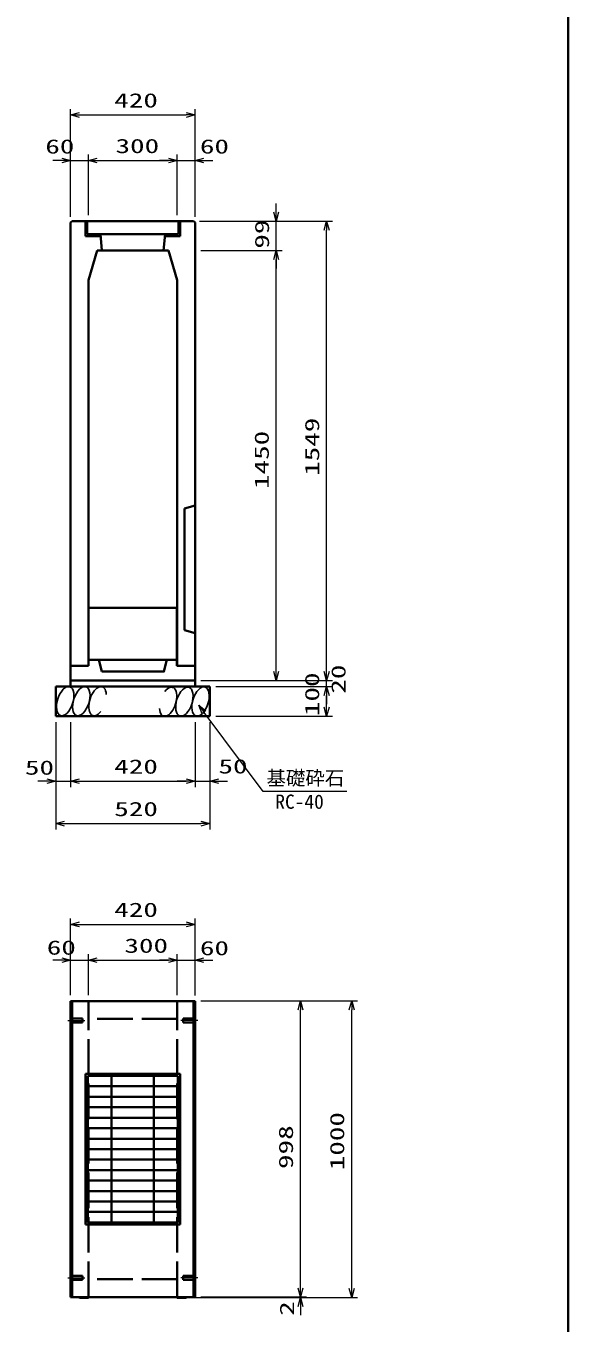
# Model space of a CAD drawing. Units: millimetres on the paper. Extents: x 15 to 1218, y 8 to 859.
# Drawn here: x 1126.9 to 1218.4, y 408.5 to 627.2 of the extents above; entities that cross this region are included whole.
import ezdxf
from ezdxf.enums import TextEntityAlignment as Align

# ---------------------------------------------------------------- set-up
doc = ezdxf.new("R2010")
doc.units = ezdxf.units.MM
doc.linetypes.add('DASHED', pattern=[7.5, 6, -1.5])
doc.linetypes.add('USER2', pattern=[18.5, 12, -1.5, 3.5, -1.5])
for name, color, linetype, lineweight in [('D-BMK（構造物基準線）', 2, 'USER2', 18), ('D-STR-DIM（寸法）', 7, 'Continuous', 13), ('D-STR-HTXT(基礎砕石-旗)', 7, 'Continuous', 13), ('D-STR-STRF(グリ)', 7, 'Continuous', 25), ('D-STR（構造物）', 1, 'Continuous', 35)]:
    doc.layers.add(name, color=color, linetype=linetype, lineweight=lineweight)
doc.styles.add('ＭＳ ゴシック', font='')
doc.styles.get('ＭＳ ゴシック').set_extended_font_data('MS Gothic')

# ---------------------------------------------------------------- blocks, each defined once
blk = doc.blocks.new('_Open30')
at = {"color": 7, "linetype": 'Continuous', "lineweight": 13}
for p, q in [((-1, 0.2679), (0, 0)), ((0, 0), (-1, -0.2679)), ((0, 0), (-1, 0))]:
    blk.add_line(p, q, dxfattribs=at)

msp = doc.modelspace()

# ---------------------------------------------------------------- linework, layer by layer
at = {"layer": 'D-BMK（構造物基準線）'}
for p, q in [((1133.962, 459.545), (1136.812, 459.545)), ((1155.886, 459.545), (1153.037, 459.545)), ((1133.962, 416.145), (1136.812, 416.145)), ((1155.886, 416.145), (1153.037, 416.145))]:
    msp.add_line(p, q, dxfattribs=at)
at = {"layer": 'D-STR-DIM（寸法）'}
for p, q in [((1134.424, 605.524), (1134.424, 613.214)), ((1155.424, 605.524), (1155.424, 613.214)), ((1135.924, 612.214), (1153.924, 612.214)), ((1132.924, 604.524), (1131.424, 604.524)), ((1134.424, 595.06), (1134.424, 605.524)), ((1134.424, 604.524), (1137.424, 604.524)), ((1137.424, 595.305), (1137.424, 605.524)), ((1137.424, 595.305), (1137.424, 605.524)), ((1138.924, 604.524), (1140.424, 604.524)), ((1138.924, 604.524), (1150.924, 604.524)), ((1150.924, 604.524), (1149.424, 604.524)), ((1152.424, 595.305), (1152.424, 605.524)), ((1152.424, 595.305), (1152.424, 605.524)), ((1152.424, 604.524), (1155.424, 604.524)), ((1155.424, 595.06), (1155.424, 605.524)), ((1156.924, 604.524), (1158.424, 604.524)), ((1169.129, 595.805), (1169.129, 597.305)), ((1156.174, 594.305), (1170.129, 594.305)), ((1157.174, 594.305), (1178.627, 594.305)), ((1169.129, 589.355), (1169.129, 594.305)), ((1177.627, 518.355), (1177.627, 592.805)), ((1156.424, 589.355), (1170.129, 589.355)), ((1156.424, 589.355), (1170.129, 589.355)), ((1169.129, 518.355), (1169.129, 587.855)), ((1169.129, 587.855), (1169.129, 586.355)), ((1177.627, 518.355), (1177.627, 519.855)), ((1156.424, 516.855), (1178.627, 516.855)), ((1156.424, 516.855), (1170.129, 516.855)), ((1156.424, 516.855), (1178.627, 516.855)), ((1177.627, 515.855), (1177.627, 516.855)), ((1158.924, 515.855), (1178.627, 515.855)), ((1158.924, 515.855), (1178.627, 515.855)), ((1177.627, 512.355), (1177.627, 514.355)), ((1177.627, 514.355), (1177.627, 512.855)), ((1131.924, 509.855), (1131.924, 498.888)), ((1134.424, 509.855), (1134.424, 498.888)), ((1134.424, 509.855), (1134.424, 498.888)), ((1155.424, 509.855), (1155.424, 498.888)), ((1157.924, 509.855), (1157.924, 498.888)), ((1158.924, 510.855), (1178.627, 510.855)), ((1131.924, 508.855), (1131.924, 491.73)), ((1155.424, 508.855), (1155.424, 498.888)), ((1157.924, 508.855), (1157.924, 491.73)), ((1130.424, 499.888), (1128.924, 499.888)), ((1131.924, 499.888), (1134.424, 499.888)), ((1135.924, 499.888), (1153.924, 499.888)), ((1135.924, 499.888), (1137.424, 499.888)), ((1153.924, 499.888), (1152.424, 499.888)), ((1155.424, 499.888), (1157.924, 499.888)), ((1159.424, 499.888), (1160.924, 499.888)), ((1133.424, 492.73), (1156.424, 492.73)), ((1134.424, 470.691), (1134.424, 476.742)), ((1135.924, 475.742), (1153.924, 475.742)), ((1155.424, 470.722), (1155.424, 476.742)), ((1134.424, 463.795), (1134.424, 470.691)), ((1137.424, 463.795), (1137.424, 470.691)), ((1137.424, 463.846), (1137.424, 470.691)), ((1152.424, 463.795), (1152.424, 470.691)), ((1152.424, 463.795), (1152.424, 470.691)), ((1155.424, 463.765), (1155.424, 470.691)), ((1132.924, 469.691), (1131.424, 469.691)), ((1134.424, 469.691), (1137.424, 469.691)), ((1138.924, 469.691), (1150.924, 469.691)), ((1138.924, 469.691), (1140.424, 469.691)), ((1150.924, 469.691), (1149.424, 469.691)), ((1152.424, 469.691), (1155.424, 469.691)), ((1156.924, 469.691), (1158.424, 469.691)), ((1156.424, 462.825), (1174.213, 462.825)), ((1174.213, 462.825), (1182.853, 462.825)), ((1173.213, 414.425), (1173.213, 461.325)), ((1181.853, 414.325), (1181.853, 461.325)), ((1173.213, 414.425), (1173.213, 415.925)), ((1155.174, 412.825), (1174.213, 412.825)), ((1156.424, 412.925), (1174.213, 412.925)), ((1156.424, 412.925), (1174.213, 412.925)), ((1171.776, 412.825), (1182.853, 412.825)), ((1173.213, 412.925), (1173.213, 412.825)), ((1173.213, 411.325), (1173.213, 409.825))]:
    msp.add_line(p, q, dxfattribs=at)
at = {"layer": 'D-STR-HTXT(基礎砕石-旗)'}
msp.add_lwpolyline([(1181.046, 498.158), (1166.942, 498.158), (1156.938, 511.484)], dxfattribs=at)
at = {"layer": 'D-STR-STRF(グリ)'}
for centre, major_axis in [((1133.519, 513.378), (0.79, 2.421)), ((1136.24, 513.378), (0.79, 2.421)), ((1153.629, 513.297), (-0.771, -2.427)), ((1156.35, 513.319), (-0.771, -2.427))]:
    msp.add_ellipse(centre, major_axis=major_axis, ratio=0.5139, dxfattribs=at)
for centre, major_axis in [((1138.981, 513.378), (0.79, 2.421)), ((1150.888, 513.276), (-0.771, -2.427))]:
    msp.add_ellipse(centre, major_axis=major_axis, ratio=0.5139, start_param=5.3575563, end_param=10.3750652, dxfattribs=at)
at = {"layer": 'D-STR（構造物）', "color": 2}
msp.add_line((1218.361, 858.622), (1218.361, 14.909), dxfattribs=at)
at = {"layer": 'D-STR（構造物）'}
for p, q in [((1134.674, 594.305), (1134.424, 594.06)), ((1134.424, 594.059), (1134.424, 515.855)), ((1134.674, 594.305), (1155.174, 594.305)), ((1136.924, 591.805), (1136.924, 594.305)), ((1137.224, 592.105), (1137.224, 594.305)), ((1152.659, 592.105), (1152.659, 594.305)), ((1152.924, 591.805), (1152.924, 594.305)), ((1155.174, 594.305), (1155.424, 594.06)), ((1155.424, 594.06), (1155.424, 515.855)), ((1139.424, 591.805), (1136.924, 591.805)), ((1152.659, 592.105), (1137.224, 592.105)), ((1139.424, 592.105), (1137.224, 592.105)), ((1139.424, 591.805), (1139.424, 592.105)), ((1139.474, 592.105), (1139.724, 589.355)), ((1150.374, 592.105), (1150.124, 589.355)), ((1150.424, 591.805), (1150.424, 592.105)), ((1150.424, 592.105), (1152.624, 592.105)), ((1150.424, 591.805), (1152.924, 591.805)), ((1137.424, 584.355), (1138.924, 589.355)), ((1150.924, 589.355), (1138.924, 589.355)), ((1152.424, 584.355), (1150.924, 589.355)), ((1137.424, 584.355), (1137.424, 519.355)), ((1152.424, 584.355), (1152.424, 519.355)), ((1153.674, 545.855), (1155.424, 546.355)), ((1153.674, 545.855), (1153.674, 525.355)), ((1137.474, 529.105), (1137.474, 519.355)), ((1137.474, 529.105), (1152.374, 529.105)), ((1152.374, 529.105), (1152.374, 519.355)), ((1153.674, 525.355), (1155.424, 524.855)), ((1134.424, 519.355), (1137.474, 519.355)), ((1134.424, 519.355), (1137.424, 519.355)), ((1137.474, 520.355), (1152.374, 520.355)), ((1139.674, 518.355), (1139.174, 520.355)), ((1152.374, 519.355), (1155.424, 519.355)), ((1155.424, 519.355), (1152.424, 519.355)), ((1134.424, 516.855), (1155.424, 516.855)), ((1131.924, 515.855), (1157.924, 515.855)), ((1131.924, 515.855), (1131.924, 510.855)), ((1157.924, 515.855), (1157.924, 510.855)), ((1131.924, 510.855), (1157.924, 510.855)), ((1134.424, 412.895), (1134.424, 462.795)), ((1155.424, 462.795), (1134.424, 462.795)), ((1134.674, 412.895), (1134.674, 462.795)), ((1155.174, 412.895), (1155.174, 462.795)), ((1155.424, 412.895), (1155.424, 462.795)), ((1134.424, 459.895), (1136.424, 459.895)), ((1136.424, 459.195), (1136.424, 459.895)), ((1155.424, 459.895), (1153.424, 459.895)), ((1153.424, 459.195), (1153.424, 459.895)), ((1134.424, 459.195), (1136.424, 459.195)), ((1155.424, 459.195), (1153.424, 459.195)), ((1136.924, 425.145), (1136.924, 450.545)), ((1136.924, 450.545), (1152.924, 450.545)), ((1152.924, 425.145), (1152.924, 450.545)), ((1137.349, 425.49), (1137.349, 450.2)), ((1137.349, 450.2), (1152.499, 450.2)), ((1137.349, 448.435), (1152.499, 448.435)), ((1141.349, 425.49), (1141.349, 450.2)), ((1148.499, 425.49), (1148.499, 450.2)), ((1152.499, 425.49), (1152.499, 450.2)), ((1137.349, 446.67), (1152.499, 446.67)), ((1137.349, 444.905), (1152.499, 444.905)), ((1137.349, 443.14), (1152.499, 443.14)), ((1137.349, 441.375), (1152.499, 441.375)), ((1137.349, 439.61), (1152.499, 439.61)), ((1137.349, 437.845), (1152.499, 437.845)), ((1137.349, 436.08), (1152.499, 436.08)), ((1137.349, 434.315), (1152.499, 434.315)), ((1137.349, 432.55), (1152.499, 432.55)), ((1137.349, 430.785), (1152.499, 430.785)), ((1137.349, 429.02), (1152.499, 429.02)), ((1137.349, 427.255), (1152.499, 427.255)), ((1136.924, 425.145), (1152.924, 425.145)), ((1137.349, 425.49), (1152.499, 425.49)), ((1134.424, 416.495), (1136.424, 416.495)), ((1134.424, 415.795), (1136.424, 415.795)), ((1136.424, 416.495), (1136.424, 415.795)), ((1155.424, 416.495), (1153.424, 416.495)), ((1153.424, 416.495), (1153.424, 415.795)), ((1155.424, 415.795), (1153.424, 415.795)), ((1155.424, 412.895), (1134.424, 412.895)), ((1135.924, 412.795), (1135.824, 412.895)), ((1137.424, 412.795), (1135.924, 412.795)), ((1137.424, 412.795), (1137.524, 412.895)), ((1152.424, 412.795), (1152.324, 412.895)), ((1152.424, 412.795), (1153.924, 412.795)), ((1153.924, 412.795), (1154.024, 412.895))]:
    msp.add_line(p, q, dxfattribs=at)
at = {"layer": 'D-STR（構造物）', "linetype": 'DASHED'}
for p, q in [((1137.424, 412.895), (1137.424, 462.795)), ((1152.424, 412.895), (1152.424, 462.795)), ((1152.424, 459.795), (1137.524, 459.795)), ((1152.424, 415.895), (1137.524, 415.895))]:
    msp.add_line(p, q, dxfattribs=at)
at = {"layer": 'D-STR（構造物）'}
msp.add_lwpolyline([(1139.674, 518.355), (1150.174, 518.355), (1150.674, 520.355)], dxfattribs=at)

# ---------------------------------------------------------------- block references
at = {"layer": 'D-STR-DIM（寸法）', "xscale": 1.5, "yscale": 1.5}
for p, rotation in [((1134.424, 612.214), 180), ((1137.424, 604.524), 180), ((1137.424, 604.524), 180), ((1155.424, 604.524), 180), ((1169.129, 594.305), 270), ((1177.627, 594.305), 90), ((1169.129, 589.355), 90), ((1169.129, 589.355), 90), ((1169.129, 516.855), 270), ((1177.627, 516.855), 270), ((1177.627, 516.855), 270), ((1177.627, 515.855), 90), ((1177.627, 515.855), 90), ((1177.627, 510.855), 270), ((1134.424, 499.888), 180), ((1134.424, 499.888), 180), ((1157.924, 499.888), 180), ((1131.924, 492.73), 180), ((1134.424, 475.742), 180), ((1137.424, 469.691), 180), ((1137.424, 469.691), 180), ((1155.424, 469.691), 180), ((1173.213, 462.825), 90), ((1181.853, 462.825), 90), ((1173.213, 412.925), 270), ((1173.213, 412.925), 270), ((1181.853, 412.825), 270), ((1173.213, 412.825), 90)]:
    msp.add_blockref('_Open30', p, dxfattribs=dict(at, rotation=rotation))
for p in [(1155.424, 612.214), (1134.424, 604.524), (1152.424, 604.524), (1152.424, 604.524), (1131.924, 499.888), (1155.424, 499.888), (1155.424, 499.888), (1157.924, 492.73), (1155.424, 475.742), (1134.424, 469.691), (1152.424, 469.691), (1152.424, 469.691)]:
    msp.add_blockref('_Open30', p, dxfattribs=at)
at = {"layer": 'D-STR-HTXT(基礎砕石-旗)', "xscale": 1.5, "yscale": 1.5, "rotation": 126.89552}
msp.add_blockref('_Open30', (1156.038, 512.684), dxfattribs=at)

# ---------------------------------------------------------------- texts
at = {"layer": 'D-STR-DIM（寸法）', "style": 'ＭＳ ゴシック', "width": 1.5}
for s, p in [('420', (1141.799, 612.752)), ('60', (1130.16, 604.984)), ('300', (1142.008, 605.061)), ('60', (1156.244, 604.984)), ('50', (1126.727, 500.255)), ('420', (1141.799, 500.425)), ('50', (1159.376, 500.463)), ('520', (1141.799, 493.268)), ('420', (1141.799, 476.279)), ('60', (1130.41, 469.91)), ('300', (1143.508, 470.229)), ('60', (1156.244, 469.815))]:
    msp.add_text(s, height=2.405, dxfattribs=at).set_placement(p, align=Align.BOTTOM_LEFT)
for s, p in [('99', (1168.638, 589.677)), ('1549', (1177.09, 551.367)), ('1450', (1168.592, 549.147)), ('20', (1181.541, 514.636)), ('100', (1177.09, 510.855)), ('1000', (1181.316, 434.283)), ('998', (1172.676, 434.5)), ('2', (1172.851, 409.737))]:
    msp.add_text(s, height=2.405, rotation=90, dxfattribs=at).set_placement(p, align=Align.BOTTOM_LEFT)
at = {"layer": 'D-STR-HTXT(基礎砕石-旗)', "style": 'ＭＳ ゴシック'}
for s, p in [('基礎砕石', (1167.478, 498.492)), ('RC-40', (1168.966, 494.507))]:
    msp.add_text(s, height=2.405, dxfattribs=at).set_placement(p, align=Align.BOTTOM_LEFT)

doc.saveas('drawing.dxf')
